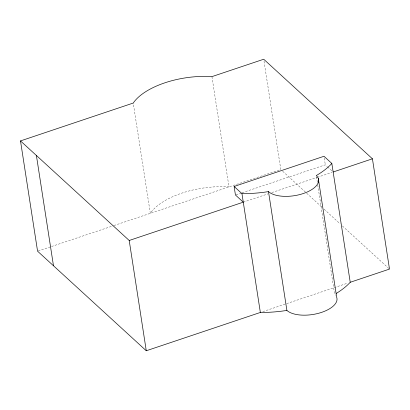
<?xml version="1.0" encoding="UTF-8"?>
<svg xmlns="http://www.w3.org/2000/svg" width="410" height="410" viewBox="0 0 410 410"><rect width="100%" height="100%" fill="white"/><g stroke="black" fill="none" stroke-linecap="round" stroke-linejoin="round"><path stroke-width="0.31" stroke-dasharray="2.05 1.54" d="M38.176 250.987L50.907 246.712M51.511 246.512L113.334 225.751M113.944 225.546L280.794 169.52L264.014 61.131M236.047 194.786L241.51 192.951M242.12 192.746L325.309 164.81L327.159 166.501M243.284 202.171L268.181 193.812M271.825 192.587L316.761 177.499M317.366 177.294L331.941 172.405M262.784 311.641L347.798 283.09M327.621 166.921L332.233 171.149M282.674 171.247L306.203 192.797M306.675 193.228L321.737 207.019M324.09 209.177L340.09 223.829M342.442 225.987L389.5 269.088M324.274 158.106L325.309 164.81M316.479 176.823L317.361 182.511M317.75 185.038L334.673 294.37A26.496 12.274 -8.8 0 1 335.529 295.267M211.924 76.634L228.995 186.914A60.208 27.895 -8.8 0 0 150.311 213.338L133.235 103.053"/><path stroke-width="0.61" d="M318.283 178.411L336.677 297.224A26.496 12.274 -8.8 0 1 318.447 313.317A26.496 12.274 -8.8 0 1 286.892 310.416A77.91 36.095 -8.8 0 1 260.355 312.456L146.278 350.76L37.571 251.192L20.5 140.912L133.235 103.053A60.208 27.895 -8.8 0 1 211.924 76.634L263.722 59.24L372.429 158.808L389.5 269.088L350.227 282.275A77.91 36.095 -8.8 0 1 336.246 293.437M20.5 140.912L129.206 240.48L243.284 202.171L235.437 194.986L234.12 186.458L323.992 156.277L331.833 163.462L350.227 282.275M333.156 171.995L372.429 158.808M234.12 186.458L241.961 193.643L260.355 312.456M241.961 193.643A77.91 36.095 -8.8 0 0 268.499 191.603L286.892 310.416M129.206 240.48L146.278 350.76M36.403 155.477L53.474 265.757M331.833 163.462A77.91 36.095 -8.8 0 1 316.284 175.557A26.496 12.274 -8.8 0 1 303.267 193.54A26.496 12.274 -8.8 0 1 268.499 191.603"/></g></svg>
